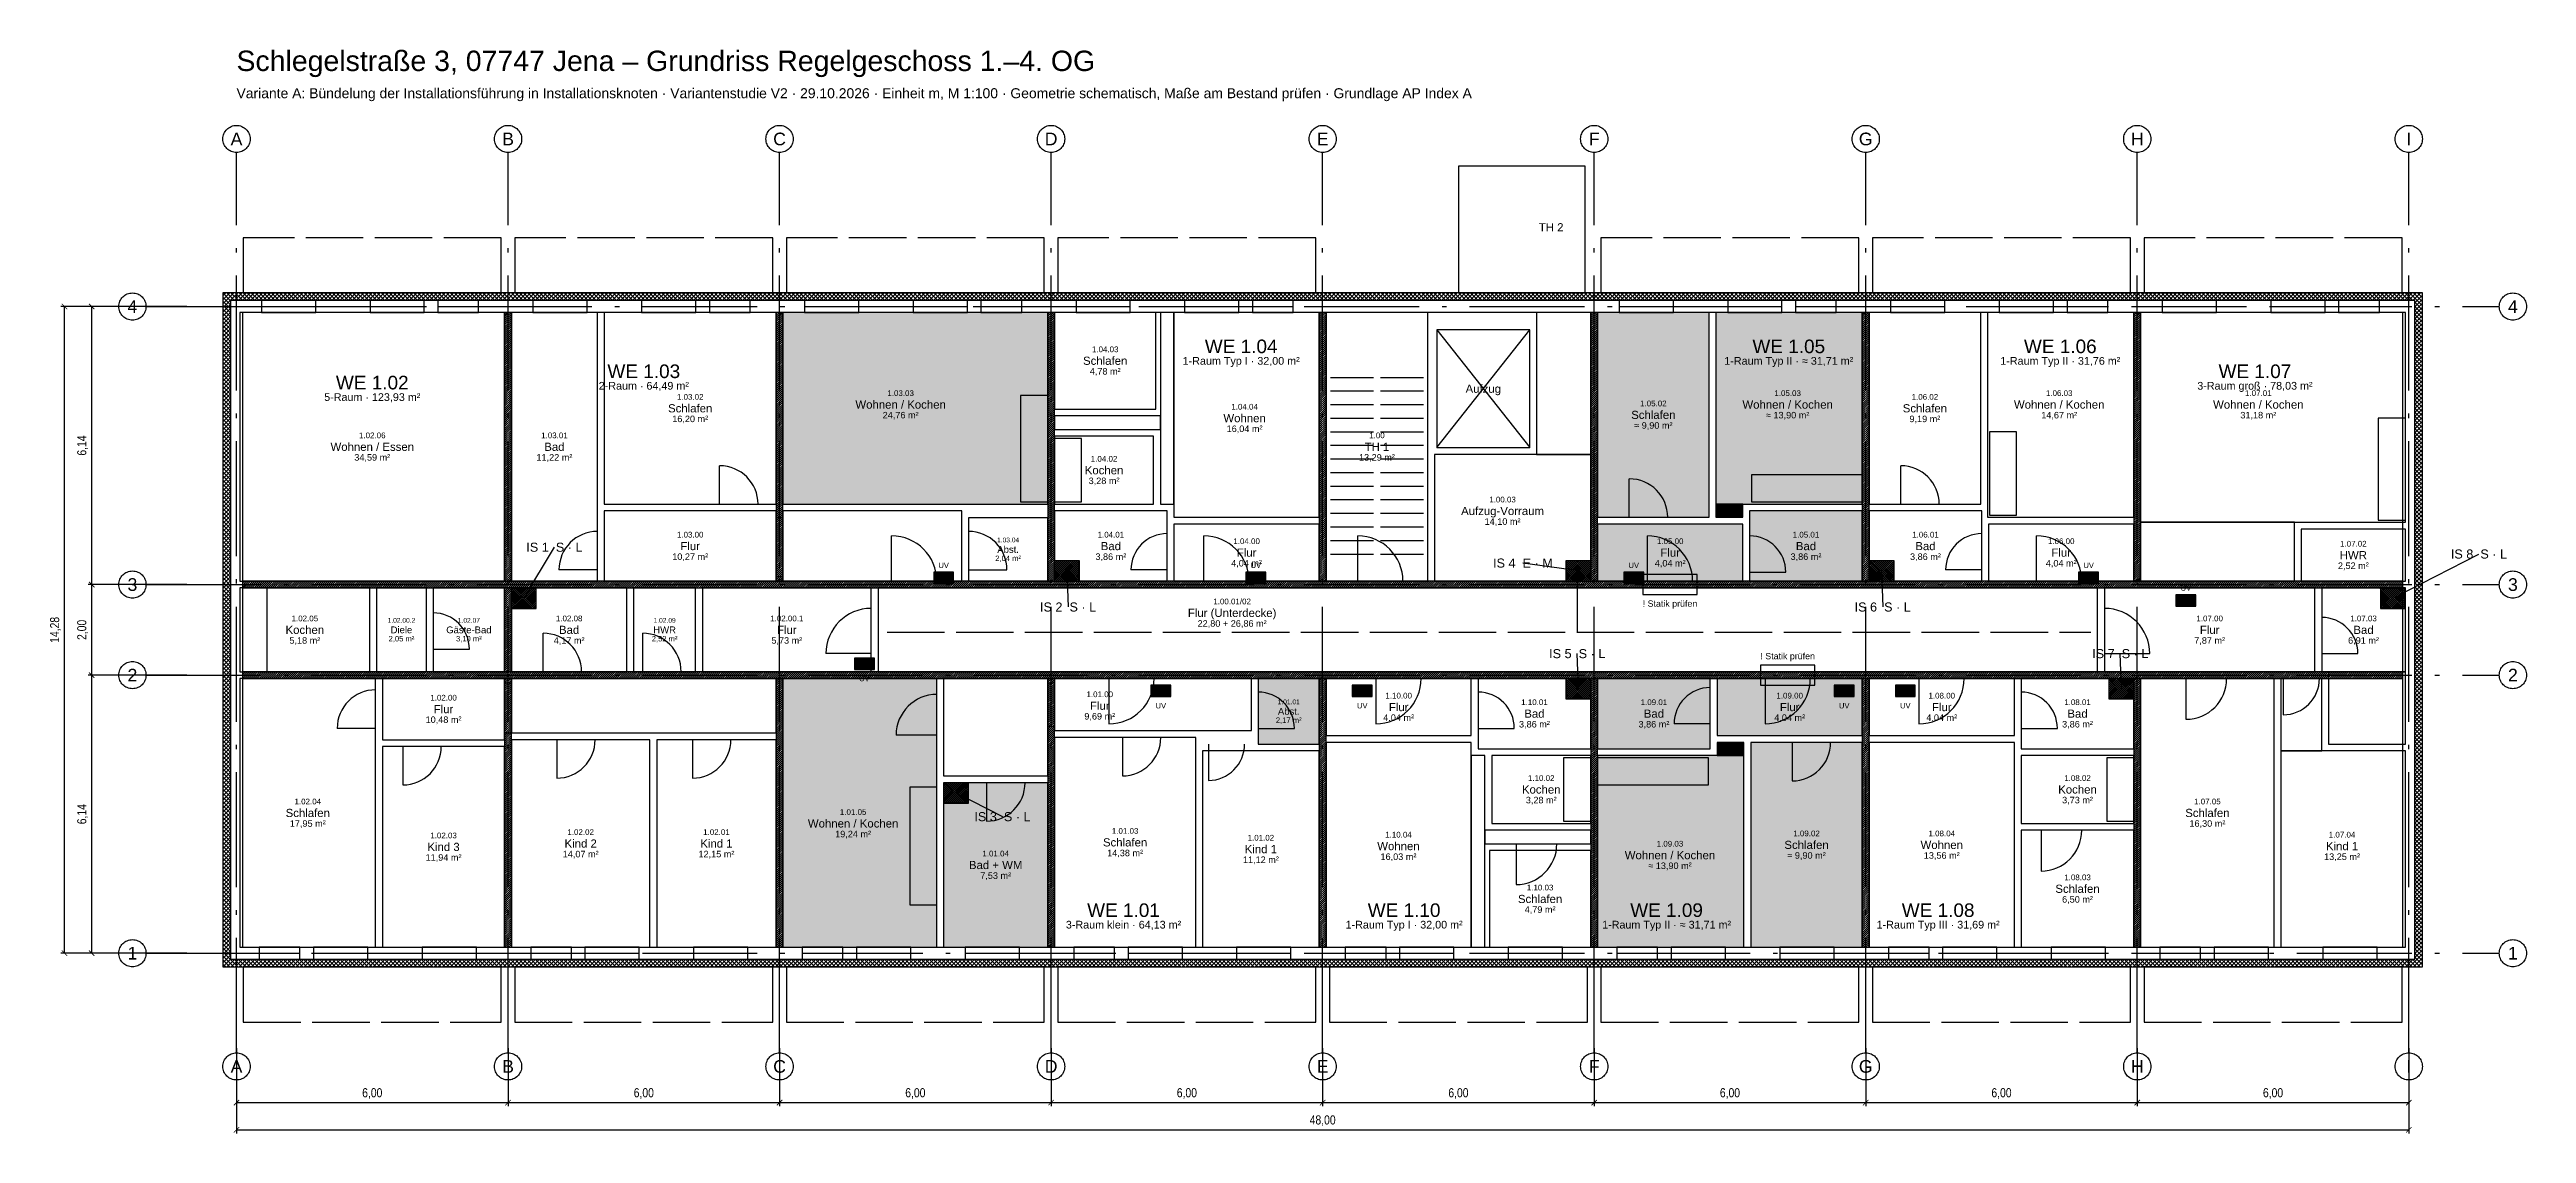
# Model space of a CAD drawing. Header units: metres. Extents: x -4.1 to 50.6, y -4 to 20.
import ezdxf
from ezdxf.enums import TextEntityAlignment as Align

# ---------------------------------------------------------------- set-up
doc = ezdxf.new("R2010")
doc.units = ezdxf.units.M
doc.linetypes.add('DASHDOT', pattern=[3.556, 2.54, -0.508, 0, -0.508])
doc.linetypes.add('DASHED', pattern=[1.524, 1.27, -0.254])
for name, color, linetype in [('A_ACHSEN', 8, 'DASHDOT'), ('A_AENDERUNG', 2, 'Continuous'), ('A_AUSSENWAND_DAEMMUNG', 9, 'Continuous'), ('A_BALKON', 8, 'DASHED'), ('A_BEMASSUNG', 7, 'Continuous'), ('A_EINRICHTUNG_KUECHE', 8, 'Continuous'), ('A_FENSTER', 7, 'Continuous'), ('A_HINWEIS_STATIK', 1, 'DASHED'), ('A_RAUM', 7, 'Continuous'), ('A_RAUMSTEMPEL', 7, 'Continuous'), ('A_TREPPE_AUFZUG', 7, 'Continuous'), ('A_TUER', 7, 'Continuous'), ('A_WAND_BESTAND', 7, 'Continuous'), ('A_WAND_BESTAND_SCHRAFFUR', 8, 'Continuous'), ('A_WE_BEZEICHNUNG', 5, 'Continuous'), ('ELT_TRASSE', 5, 'DASHED'), ('ELT_UV', 5, 'Continuous'), ('PLANKOPF', 7, 'Continuous'), ('TGA_SCHACHT', 30, 'Continuous'), ('TGA_SCHACHT_BEZ', 30, 'Continuous')]:
    doc.layers.add(name, color=color, linetype=linetype)
doc.styles.add('OpenSansCondensed-Light', font='OpenSansCondensed-Light.ttf')
doc.styles.add('PLAN', font='arial.ttf')
doc.dimstyles.new('EZDXF', dxfattribs={"dimtxt": 0.25, "dimasz": 0.175, "dimexe": 0.375, "dimexo": 0.125, "dimgap": 0.1, "dimtad": 1, "dimlfac": 100, "dimzin": 12, "dimdsep": 46, "dimtxsty": 'OpenSansCondensed-Light', "dimblk": 'ARCHTICK', "dimcen": 2.5, "dimazin": 3, "dimtfac": 0.5, "dimtmove": 2, "dimatfit": 3})

# ---------------------------------------------------------------- blocks, each defined once
blk = doc.blocks.new('_ARCHTICK')
at = {"color": 0, "linetype": 'BYBLOCK', "const_width": 0.15}
blk.add_lwpolyline([(-0.5, -0.5), (0.5, 0.5)], dxfattribs=at)

msp = doc.modelspace()

# ---------------------------------------------------------------- hatches: boundary and pattern name
at = {"layer": 'A_AENDERUNG', "true_color": 0xfff3b8}
for points in [[(12.075, 9.915), (17.925, 9.915), (17.925, 14.15), (12.075, 14.15)], [(30.075, 9.625), (32.54, 9.625), (32.54, 14.15), (30.075, 14.15)], [(32.69, 9.915), (35.925, 9.915), (35.925, 14.15), (32.69, 14.15)], [(32.69, 9.625), (33.285, 9.625), (33.285, 9.915), (32.69, 9.915)], [(30.075, 8.215), (33.285, 8.215), (33.285, 9.475), (30.075, 9.475)], [(33.435, 8.215), (35.925, 8.215), (35.925, 9.765), (33.435, 9.765)], [(12.075, 0.13), (15.475, 0.13), (15.475, 6.065), (12.075, 6.065)], [(22.575, 4.615), (23.925, 4.615), (23.925, 6.065), (22.575, 6.065)], [(30.075, 4.515), (32.565, 4.515), (32.565, 6.065), (30.075, 6.065)], [(32.715, 4.805), (35.925, 4.805), (35.925, 6.065), (32.715, 6.065)], [(32.715, 4.365), (33.31, 4.365), (33.31, 4.655), (32.715, 4.655)], [(33.46, 0.13), (35.925, 0.13), (35.925, 4.655), (33.46, 4.655)], [(30.075, 0.13), (33.31, 0.13), (33.31, 4.365), (30.075, 4.365)], [(15.625, 0.13), (17.925, 0.13), (17.925, 3.765), (15.625, 3.765)]]:
    msp.add_hatch(color=256, dxfattribs=at).paths.add_polyline_path(points)
at = {"layer": 'A_AUSSENWAND_DAEMMUNG'}
h = msp.add_hatch(dxfattribs=at)
h.set_pattern_fill('ANSI37', scale=0.02)
h.paths.add_polyline_path([(-0.3, -0.3), (48.3, -0.3), (48.3, 14.58), (-0.3, 14.58)])
h.paths.add_polyline_path([(-0.13, -0.13), (48.13, -0.13), (48.13, 14.41), (-0.13, 14.41)], flags=16)
at = {"layer": 'A_WAND_BESTAND_SCHRAFFUR'}
h = msp.add_hatch(dxfattribs=at)
h.set_pattern_fill('ANSI31', scale=0.01)
h.paths.add_polyline_path([(5.925, 8.215), (6.075, 8.215), (6.075, 14.15), (5.925, 14.15)])
h = msp.add_hatch(dxfattribs=at)
h.set_pattern_fill('ANSI31', scale=0.01)
h.paths.add_polyline_path([(11.925, 8.215), (12.075, 8.215), (12.075, 14.15), (11.925, 14.15)])
h = msp.add_hatch(dxfattribs=at)
h.set_pattern_fill('ANSI31', scale=0.01)
h.paths.add_polyline_path([(17.925, 8.215), (18.075, 8.215), (18.075, 14.15), (17.925, 14.15)])
h = msp.add_hatch(dxfattribs=at)
h.set_pattern_fill('ANSI31', scale=0.01)
h.paths.add_polyline_path([(23.925, 8.215), (24.075, 8.215), (24.075, 14.15), (23.925, 14.15)])
h = msp.add_hatch(dxfattribs=at)
h.set_pattern_fill('ANSI31', scale=0.01)
h.paths.add_polyline_path([(29.925, 8.215), (30.075, 8.215), (30.075, 14.15), (29.925, 14.15)])
h = msp.add_hatch(dxfattribs=at)
h.set_pattern_fill('ANSI31', scale=0.01)
h.paths.add_polyline_path([(35.925, 8.215), (36.075, 8.215), (36.075, 14.15), (35.925, 14.15)])
h = msp.add_hatch(dxfattribs=at)
h.set_pattern_fill('ANSI31', scale=0.01)
h.paths.add_polyline_path([(41.925, 8.215), (42.075, 8.215), (42.075, 14.15), (41.925, 14.15)])
h = msp.add_hatch(dxfattribs=at)
h.set_pattern_fill('ANSI31', scale=0.01)
h.paths.add_polyline_path([(0.13, 8.065), (47.87, 8.065), (47.87, 8.215), (0.13, 8.215)])
h = msp.add_hatch(dxfattribs=at)
h.set_pattern_fill('ANSI31', scale=0.01)
h.paths.add_polyline_path([(5.925, 6.215), (6.075, 6.215), (6.075, 8.065), (5.925, 8.065)])
h = msp.add_hatch(dxfattribs=at)
h.set_pattern_fill('ANSI31', scale=0.01)
h.paths.add_polyline_path([(0.13, 6.065), (47.87, 6.065), (47.87, 6.215), (0.13, 6.215)])
h = msp.add_hatch(dxfattribs=at)
h.set_pattern_fill('ANSI31', scale=0.01)
h.paths.add_polyline_path([(5.925, 0.13), (6.075, 0.13), (6.075, 6.065), (5.925, 6.065)])
h = msp.add_hatch(dxfattribs=at)
h.set_pattern_fill('ANSI31', scale=0.01)
h.paths.add_polyline_path([(11.925, 0.13), (12.075, 0.13), (12.075, 6.065), (11.925, 6.065)])
h = msp.add_hatch(dxfattribs=at)
h.set_pattern_fill('ANSI31', scale=0.01)
h.paths.add_polyline_path([(17.925, 0.13), (18.075, 0.13), (18.075, 6.065), (17.925, 6.065)])
h = msp.add_hatch(dxfattribs=at)
h.set_pattern_fill('ANSI31', scale=0.01)
h.paths.add_polyline_path([(23.925, 0.13), (24.075, 0.13), (24.075, 6.065), (23.925, 6.065)])
h = msp.add_hatch(dxfattribs=at)
h.set_pattern_fill('ANSI31', scale=0.01)
h.paths.add_polyline_path([(29.925, 0.13), (30.075, 0.13), (30.075, 6.065), (29.925, 6.065)])
h = msp.add_hatch(dxfattribs=at)
h.set_pattern_fill('ANSI31', scale=0.01)
h.paths.add_polyline_path([(35.925, 0.13), (36.075, 0.13), (36.075, 6.065), (35.925, 6.065)])
h = msp.add_hatch(dxfattribs=at)
h.set_pattern_fill('ANSI31', scale=0.01)
h.paths.add_polyline_path([(41.925, 0.13), (42.075, 0.13), (42.075, 6.065), (41.925, 6.065)])
at = {"layer": 'ELT_UV'}
for points in [[(15.405, 8.165), (15.845, 8.165), (15.845, 8.415), (15.405, 8.415)], [(22.305, 8.165), (22.745, 8.165), (22.745, 8.415), (22.305, 8.415)], [(30.655, 8.165), (31.095, 8.165), (31.095, 8.415), (30.655, 8.415)], [(40.705, 8.165), (41.145, 8.165), (41.145, 8.415), (40.705, 8.415)], [(42.855, 7.665), (43.295, 7.665), (43.295, 7.915), (42.855, 7.915)], [(13.655, 6.265), (14.095, 6.265), (14.095, 6.515), (13.655, 6.515)], [(20.205, 5.665), (20.645, 5.665), (20.645, 5.915), (20.205, 5.915)], [(24.655, 5.665), (25.095, 5.665), (25.095, 5.915), (24.655, 5.915)], [(35.305, 5.665), (35.745, 5.665), (35.745, 5.915), (35.305, 5.915)], [(36.655, 5.665), (37.095, 5.665), (37.095, 5.915), (36.655, 5.915)]]:
    msp.add_hatch(color=5, dxfattribs=at).paths.add_polyline_path(points)
at = {"layer": 'TGA_SCHACHT'}
h = msp.add_hatch(dxfattribs=at)
h.set_pattern_fill('ANSI37', scale=0.01)
h.paths.add_polyline_path([(18.075, 8.215), (18.625, 8.215), (18.625, 8.665), (18.075, 8.665)])
h = msp.add_hatch(dxfattribs=at)
h.set_pattern_fill('ANSI37', scale=0.01)
h.paths.add_polyline_path([(29.375, 8.215), (29.925, 8.215), (29.925, 8.665), (29.375, 8.665)])
h = msp.add_hatch(dxfattribs=at)
h.set_pattern_fill('ANSI37', scale=0.01)
h.paths.add_polyline_path([(36.075, 8.215), (36.625, 8.215), (36.625, 8.665), (36.075, 8.665)])
h = msp.add_hatch(dxfattribs=at)
h.set_pattern_fill('ANSI37', scale=0.01)
h.paths.add_polyline_path([(6.075, 7.615), (6.625, 7.615), (6.625, 8.065), (6.075, 8.065)])
h = msp.add_hatch(dxfattribs=at)
h.set_pattern_fill('ANSI37', scale=0.01)
h.paths.add_polyline_path([(47.375, 7.615), (47.925, 7.615), (47.925, 8.065), (47.375, 8.065)])
h = msp.add_hatch(dxfattribs=at)
h.set_pattern_fill('ANSI37', scale=0.01)
h.paths.add_polyline_path([(29.375, 5.615), (29.925, 5.615), (29.925, 6.065), (29.375, 6.065)])
h = msp.add_hatch(dxfattribs=at)
h.set_pattern_fill('ANSI37', scale=0.01)
h.paths.add_polyline_path([(41.375, 5.615), (41.925, 5.615), (41.925, 6.065), (41.375, 6.065)])
h = msp.add_hatch(dxfattribs=at)
h.set_pattern_fill('ANSI37', scale=0.01)
h.paths.add_polyline_path([(15.625, 3.315), (16.175, 3.315), (16.175, 3.765), (15.625, 3.765)])

# ---------------------------------------------------------------- linework, layer by layer
at = {"layer": 'A_ACHSEN'}
for p, q in [((0, -2.2), (0, 17.68)), ((6, -2.2), (6, 17.68)), ((12, -2.2), (12, 17.68)), ((18, -2.2), (18, 17.68)), ((24, -2.2), (24, 17.68)), ((30, -2.2), (30, 17.68)), ((36, -2.2), (36, 17.68)), ((42, -2.2), (42, 17.68)), ((48, -2.2), (48, 17.68)), ((-2, 14.28), (50, 14.28)), ((-2, 8.14), (50, 8.14)), ((-2, 6.14), (50, 6.14)), ((-2, 0), (50, 0))]:
    msp.add_line(p, q, dxfattribs=at)
for centre in [(0, 17.98), (6, 17.98), (12, 17.98), (18, 17.98), (24, 17.98), (30, 17.98), (36, 17.98), (42, 17.98), (48, 17.98), (-2.3, 14.28), (50.3, 14.28), (-2.3, 8.14), (50.3, 8.14), (-2.3, 6.14), (50.3, 6.14), (-2.3, 0), (50.3, 0), (0, -2.5), (6, -2.5), (12, -2.5), (18, -2.5), (24, -2.5), (30, -2.5), (36, -2.5), (42, -2.5), (48, -2.5)]:
    msp.add_circle(centre, 0.3, dxfattribs=at)
at = {"layer": 'A_AUSSENWAND_DAEMMUNG'}
msp.add_lwpolyline([(-0.3, -0.3), (48.3, -0.3), (48.3, 14.58), (-0.3, 14.58)], close=True, dxfattribs=at)
at = {"layer": 'A_BALKON'}
for points in [[(0.15, 14.58), (5.85, 14.58), (5.85, 15.8), (0.15, 15.8)], [(6.15, 14.58), (11.85, 14.58), (11.85, 15.8), (6.15, 15.8)], [(12.15, 14.58), (17.85, 14.58), (17.85, 15.8), (12.15, 15.8)], [(18.15, 14.58), (23.85, 14.58), (23.85, 15.8), (18.15, 15.8)], [(30.15, 14.58), (35.85, 14.58), (35.85, 15.8), (30.15, 15.8)], [(36.15, 14.58), (41.85, 14.58), (41.85, 15.8), (36.15, 15.8)], [(42.15, 14.58), (47.85, 14.58), (47.85, 15.8), (42.15, 15.8)], [(0.15, -1.52), (5.85, -1.52), (5.85, -0.3), (0.15, -0.3)], [(6.15, -1.52), (11.85, -1.52), (11.85, -0.3), (6.15, -0.3)], [(12.15, -1.52), (17.85, -1.52), (17.85, -0.3), (12.15, -0.3)], [(18.15, -1.52), (23.85, -1.52), (23.85, -0.3), (18.15, -0.3)], [(24.15, -1.52), (29.85, -1.52), (29.85, -0.3), (24.15, -0.3)], [(30.15, -1.52), (35.85, -1.52), (35.85, -0.3), (30.15, -0.3)], [(36.15, -1.52), (41.85, -1.52), (41.85, -0.3), (36.15, -0.3)], [(42.15, -1.52), (47.85, -1.52), (47.85, -0.3), (42.15, -0.3)]]:
    msp.add_lwpolyline(points, close=True, dxfattribs=at)
at = {"layer": 'A_EINRICHTUNG_KUECHE'}
for points in [[(17.325, 9.965), (17.925, 9.965), (17.925, 12.315), (17.325, 12.315)], [(38.735, 9.675), (39.335, 9.675), (39.335, 11.515), (38.735, 11.515)], [(47.325, 9.565), (47.925, 9.565), (47.925, 11.815), (47.325, 11.815)], [(18.075, 9.965), (18.675, 9.965), (18.675, 11.365), (18.075, 11.365)], [(33.475, 9.965), (35.925, 9.965), (35.925, 10.565), (33.475, 10.565)], [(0.075, 6.215), (0.675, 6.215), (0.675, 8.065), (0.075, 8.065)], [(29.325, 2.915), (29.925, 2.915), (29.925, 4.315), (29.325, 4.315)], [(30.075, 3.715), (32.525, 3.715), (32.525, 4.315), (30.075, 4.315)], [(41.325, 2.915), (41.925, 2.915), (41.925, 4.315), (41.325, 4.315)], [(14.875, 1.065), (15.475, 1.065), (15.475, 3.665), (14.875, 3.665)]]:
    msp.add_lwpolyline(points, close=True, dxfattribs=at)
at = {"layer": 'A_FENSTER'}
for p, q in [((0.55, 14.28), (1.75, 14.28)), ((2.95, 14.28), (4.15, 14.28)), ((4.45, 14.28), (5.35, 14.28)), ((6.55, 14.28), (7.75, 14.28)), ((8.95, 14.28), (10.15, 14.28)), ((10.45, 14.28), (11.35, 14.28)), ((12.55, 14.28), (13.75, 14.28)), ((14.95, 14.28), (16.15, 14.28)), ((16.45, 14.28), (17.35, 14.28)), ((18.55, 14.28), (19.75, 14.28)), ((20.95, 14.28), (22.15, 14.28)), ((22.45, 14.28), (23.35, 14.28)), ((30.55, 14.28), (31.75, 14.28)), ((32.95, 14.28), (34.15, 14.28)), ((34.45, 14.28), (35.35, 14.28)), ((36.55, 14.28), (37.75, 14.28)), ((38.95, 14.28), (40.15, 14.28)), ((40.45, 14.28), (41.35, 14.28)), ((42.55, 14.28), (43.75, 14.28)), ((44.95, 14.28), (46.15, 14.28)), ((46.45, 14.28), (47.35, 14.28)), ((0.5, 0), (1.4, 0)), ((1.7, 0), (2.9, 0)), ((4.1, 0), (5.3, 0)), ((6.5, 0), (7.4, 0)), ((7.7, 0), (8.9, 0)), ((10.1, 0), (11.3, 0)), ((12.5, 0), (13.4, 0)), ((13.7, 0), (14.9, 0)), ((16.1, 0), (17.3, 0)), ((18.5, 0), (19.4, 0)), ((19.7, 0), (20.9, 0)), ((22.1, 0), (23.3, 0)), ((24.5, 0), (25.4, 0)), ((25.7, 0), (26.9, 0)), ((28.1, 0), (29.3, 0)), ((30.5, 0), (31.4, 0)), ((31.7, 0), (32.9, 0)), ((34.1, 0), (35.3, 0)), ((36.5, 0), (37.4, 0)), ((37.7, 0), (38.9, 0)), ((40.1, 0), (41.3, 0)), ((42.5, 0), (43.4, 0)), ((43.7, 0), (44.9, 0)), ((46.1, 0), (47.3, 0))]:
    msp.add_line(p, q, dxfattribs=at)
for points in [[(0.55, 14.15), (1.75, 14.15), (1.75, 14.41), (0.55, 14.41)], [(2.95, 14.15), (4.15, 14.15), (4.15, 14.41), (2.95, 14.41)], [(4.45, 14.15), (5.35, 14.15), (5.35, 14.41), (4.45, 14.41)], [(6.55, 14.15), (7.75, 14.15), (7.75, 14.41), (6.55, 14.41)], [(8.95, 14.15), (10.15, 14.15), (10.15, 14.41), (8.95, 14.41)], [(10.45, 14.15), (11.35, 14.15), (11.35, 14.41), (10.45, 14.41)], [(12.55, 14.15), (13.75, 14.15), (13.75, 14.41), (12.55, 14.41)], [(14.95, 14.15), (16.15, 14.15), (16.15, 14.41), (14.95, 14.41)], [(16.45, 14.15), (17.35, 14.15), (17.35, 14.41), (16.45, 14.41)], [(18.55, 14.15), (19.75, 14.15), (19.75, 14.41), (18.55, 14.41)], [(20.95, 14.15), (22.15, 14.15), (22.15, 14.41), (20.95, 14.41)], [(22.45, 14.15), (23.35, 14.15), (23.35, 14.41), (22.45, 14.41)], [(30.55, 14.15), (31.75, 14.15), (31.75, 14.41), (30.55, 14.41)], [(32.95, 14.15), (34.15, 14.15), (34.15, 14.41), (32.95, 14.41)], [(34.45, 14.15), (35.35, 14.15), (35.35, 14.41), (34.45, 14.41)], [(36.55, 14.15), (37.75, 14.15), (37.75, 14.41), (36.55, 14.41)], [(38.95, 14.15), (40.15, 14.15), (40.15, 14.41), (38.95, 14.41)], [(40.45, 14.15), (41.35, 14.15), (41.35, 14.41), (40.45, 14.41)], [(42.55, 14.15), (43.75, 14.15), (43.75, 14.41), (42.55, 14.41)], [(44.95, 14.15), (46.15, 14.15), (46.15, 14.41), (44.95, 14.41)], [(46.45, 14.15), (47.35, 14.15), (47.35, 14.41), (46.45, 14.41)], [(0.5, -0.13), (1.4, -0.13), (1.4, 0.13), (0.5, 0.13)], [(1.7, -0.13), (2.9, -0.13), (2.9, 0.13), (1.7, 0.13)], [(4.1, -0.13), (5.3, -0.13), (5.3, 0.13), (4.1, 0.13)], [(6.5, -0.13), (7.4, -0.13), (7.4, 0.13), (6.5, 0.13)], [(7.7, -0.13), (8.9, -0.13), (8.9, 0.13), (7.7, 0.13)], [(10.1, -0.13), (11.3, -0.13), (11.3, 0.13), (10.1, 0.13)], [(12.5, -0.13), (13.4, -0.13), (13.4, 0.13), (12.5, 0.13)], [(13.7, -0.13), (14.9, -0.13), (14.9, 0.13), (13.7, 0.13)], [(16.1, -0.13), (17.3, -0.13), (17.3, 0.13), (16.1, 0.13)], [(18.5, -0.13), (19.4, -0.13), (19.4, 0.13), (18.5, 0.13)], [(19.7, -0.13), (20.9, -0.13), (20.9, 0.13), (19.7, 0.13)], [(22.1, -0.13), (23.3, -0.13), (23.3, 0.13), (22.1, 0.13)], [(24.5, -0.13), (25.4, -0.13), (25.4, 0.13), (24.5, 0.13)], [(25.7, -0.13), (26.9, -0.13), (26.9, 0.13), (25.7, 0.13)], [(28.1, -0.13), (29.3, -0.13), (29.3, 0.13), (28.1, 0.13)], [(30.5, -0.13), (31.4, -0.13), (31.4, 0.13), (30.5, 0.13)], [(31.7, -0.13), (32.9, -0.13), (32.9, 0.13), (31.7, 0.13)], [(34.1, -0.13), (35.3, -0.13), (35.3, 0.13), (34.1, 0.13)], [(36.5, -0.13), (37.4, -0.13), (37.4, 0.13), (36.5, 0.13)], [(37.7, -0.13), (38.9, -0.13), (38.9, 0.13), (37.7, 0.13)], [(40.1, -0.13), (41.3, -0.13), (41.3, 0.13), (40.1, 0.13)], [(42.5, -0.13), (43.4, -0.13), (43.4, 0.13), (42.5, 0.13)], [(43.7, -0.13), (44.9, -0.13), (44.9, 0.13), (43.7, 0.13)], [(46.1, -0.13), (47.3, -0.13), (47.3, 0.13), (46.1, 0.13)]]:
    msp.add_lwpolyline(points, close=True, dxfattribs=at)
at = {"layer": 'A_HINWEIS_STATIK'}
for points in [[(31.075, 7.92), (32.275, 7.92), (32.275, 8.36), (31.075, 8.36)], [(33.675, 5.92), (34.875, 5.92), (34.875, 6.36), (33.675, 6.36)]]:
    msp.add_lwpolyline(points, close=True, dxfattribs=at)
at = {"layer": 'A_RAUM'}
for points in [[(0.075, 8.215), (5.925, 8.215), (5.925, 14.15), (0.075, 14.15)], [(6.075, 8.215), (7.975, 8.215), (7.975, 14.15), (6.075, 14.15)], [(8.125, 9.915), (11.925, 9.915), (11.925, 14.15), (8.125, 14.15)], [(12.075, 9.915), (17.925, 9.915), (17.925, 14.15), (12.075, 14.15)], [(18.075, 12.015), (20.315, 12.015), (20.315, 14.15), (18.075, 14.15)], [(20.415, 9.915), (20.715, 9.915), (20.715, 14.15), (20.415, 14.15)], [(20.715, 9.625), (23.925, 9.625), (23.925, 14.15), (20.715, 14.15)], [(24.075, 8.215), (26.325, 8.215), (26.325, 14.15), (24.075, 14.15)], [(26.525, 11.165), (28.575, 11.165), (28.575, 13.765), (26.525, 13.765)], [(28.725, 11.015), (29.925, 11.015), (29.925, 14.15), (28.725, 14.15)], [(30.075, 9.625), (32.54, 9.625), (32.54, 14.15), (30.075, 14.15)], [(32.69, 9.915), (35.925, 9.915), (35.925, 14.15), (32.69, 14.15)], [(36.075, 9.915), (38.54, 9.915), (38.54, 14.15), (36.075, 14.15)], [(38.69, 9.625), (41.925, 9.625), (41.925, 14.15), (38.69, 14.15)], [(42.075, 9.515), (47.925, 9.515), (47.925, 14.15), (42.075, 14.15)], [(18.075, 11.565), (20.415, 11.565), (20.415, 11.865), (18.075, 11.865)], [(18.075, 9.915), (20.265, 9.915), (20.265, 11.415), (18.075, 11.415)], [(26.475, 8.215), (29.925, 8.215), (29.925, 11.015), (26.475, 11.015)], [(32.69, 9.625), (33.285, 9.625), (33.285, 9.915), (32.69, 9.915)], [(8.125, 8.215), (11.925, 8.215), (11.925, 9.765), (8.125, 9.765)], [(11.925, 8.315), (12.075, 8.315), (12.075, 9.615), (11.925, 9.615)], [(12.075, 8.215), (16.025, 8.215), (16.025, 9.765), (12.075, 9.765)], [(16.175, 8.215), (17.925, 8.215), (17.925, 9.615), (16.175, 9.615)], [(18.075, 8.215), (20.565, 8.215), (20.565, 9.765), (18.075, 9.765)], [(20.715, 8.215), (23.925, 8.215), (23.925, 9.475), (20.715, 9.475)], [(30.075, 8.215), (33.285, 8.215), (33.285, 9.475), (30.075, 9.475)], [(33.435, 8.215), (35.925, 8.215), (35.925, 9.765), (33.435, 9.765)], [(36.075, 8.215), (38.565, 8.215), (38.565, 9.765), (36.075, 9.765)], [(38.715, 8.215), (41.925, 8.215), (41.925, 9.475), (38.715, 9.475)], [(42.075, 8.215), (45.475, 8.215), (45.475, 9.515), (42.075, 9.515)], [(45.625, 8.215), (47.925, 8.215), (47.925, 9.365), (45.625, 9.365)], [(0.075, 6.215), (2.945, 6.215), (2.945, 8.065), (0.075, 8.065)], [(3.095, 6.215), (4.195, 6.215), (4.195, 8.065), (3.095, 8.065)], [(4.345, 6.215), (5.925, 6.215), (5.925, 8.065), (4.345, 8.065)], [(6.075, 6.215), (8.625, 6.215), (8.625, 8.065), (6.075, 8.065)], [(8.775, 6.215), (10.145, 6.215), (10.145, 8.065), (8.775, 8.065)], [(10.295, 6.215), (14.025, 6.215), (14.025, 8.065), (10.295, 8.065)], [(14.175, 6.215), (41.125, 6.215), (41.125, 8.065), (14.175, 8.065)], [(41.275, 6.215), (45.925, 6.215), (45.925, 8.065), (41.275, 8.065)], [(46.075, 6.215), (47.925, 6.215), (47.925, 8.065), (46.075, 8.065)], [(0.075, 0.13), (3.075, 0.13), (3.075, 6.065), (0.075, 6.065)], [(3.225, 4.715), (5.925, 4.715), (5.925, 6.065), (3.225, 6.065)], [(6.075, 4.865), (11.925, 4.865), (11.925, 6.065), (6.075, 6.065)], [(12.075, 0.13), (15.475, 0.13), (15.475, 6.065), (12.075, 6.065)], [(15.625, 3.915), (17.925, 3.915), (17.925, 6.065), (15.625, 6.065)], [(18.075, 4.915), (22.425, 4.915), (22.425, 6.065), (18.075, 6.065)], [(22.575, 4.615), (23.925, 4.615), (23.925, 6.065), (22.575, 6.065)], [(24.075, 4.805), (27.285, 4.805), (27.285, 6.065), (24.075, 6.065)], [(27.435, 4.515), (29.925, 4.515), (29.925, 6.065), (27.435, 6.065)], [(30.075, 4.515), (32.565, 4.515), (32.565, 6.065), (30.075, 6.065)], [(32.715, 4.805), (35.925, 4.805), (35.925, 6.065), (32.715, 6.065)], [(36.075, 4.805), (39.285, 4.805), (39.285, 6.065), (36.075, 6.065)], [(39.435, 4.515), (41.925, 4.515), (41.925, 6.065), (39.435, 6.065)], [(42.075, 0.13), (45.025, 0.13), (45.025, 6.065), (42.075, 6.065)], [(45.175, 4.465), (46.075, 4.465), (46.075, 6.065), (45.175, 6.065)], [(46.225, 4.615), (47.925, 4.615), (47.925, 6.215), (46.225, 6.215)], [(5.925, 4.865), (6.075, 4.865), (6.075, 5.965), (5.925, 5.965)], [(17.925, 5.015), (18.075, 5.015), (18.075, 5.965), (17.925, 5.965)], [(3.225, 0.13), (5.925, 0.13), (5.925, 4.565), (3.225, 4.565)], [(6.075, 0.13), (9.135, 0.13), (9.135, 4.715), (6.075, 4.715)], [(9.285, 0.13), (11.925, 0.13), (11.925, 4.715), (9.285, 4.715)], [(18.075, 0.13), (21.195, 0.13), (21.195, 4.765), (18.075, 4.765)], [(21.345, 0.13), (23.925, 0.13), (23.925, 4.465), (21.345, 4.465)], [(24.075, 0.13), (27.285, 0.13), (27.285, 4.655), (24.075, 4.655)], [(32.715, 4.365), (33.31, 4.365), (33.31, 4.655), (32.715, 4.655)], [(33.46, 0.13), (35.925, 0.13), (35.925, 4.655), (33.46, 4.655)], [(36.075, 0.13), (39.285, 0.13), (39.285, 4.655), (36.075, 4.655)], [(45.175, 0.13), (47.925, 0.13), (47.925, 4.465), (45.175, 4.465)], [(27.285, 0.13), (27.585, 0.13), (27.585, 4.365), (27.285, 4.365)], [(27.735, 2.865), (29.925, 2.865), (29.925, 4.365), (27.735, 4.365)], [(30.075, 0.13), (33.31, 0.13), (33.31, 4.365), (30.075, 4.365)], [(39.435, 2.865), (41.925, 2.865), (41.925, 4.365), (39.435, 4.365)], [(15.625, 0.13), (17.925, 0.13), (17.925, 3.765), (15.625, 3.765)], [(27.585, 2.415), (29.925, 2.415), (29.925, 2.715), (27.585, 2.715)], [(27.685, 0.13), (29.925, 0.13), (29.925, 2.265), (27.685, 2.265)], [(39.435, 0.13), (41.925, 0.13), (41.925, 2.715), (39.435, 2.715)]]:
    msp.add_lwpolyline(points, close=True, dxfattribs=at)
at = {"layer": 'A_TREPPE_AUFZUG'}
for p, q in [((26.525, 11.165), (28.575, 13.765)), ((26.525, 13.765), (28.575, 11.165)), ((24.175, 12.715), (25.125, 12.715)), ((25.275, 12.715), (26.225, 12.715)), ((24.175, 12.415), (25.125, 12.415)), ((24.175, 12.115), (25.125, 12.115)), ((25.275, 12.415), (26.225, 12.415)), ((25.275, 12.115), (26.225, 12.115)), ((24.175, 11.815), (25.125, 11.815)), ((24.175, 11.515), (25.125, 11.515)), ((25.275, 11.815), (26.225, 11.815)), ((25.275, 11.515), (26.225, 11.515)), ((24.175, 11.215), (25.125, 11.215)), ((25.275, 11.215), (26.225, 11.215)), ((24.175, 10.915), (25.125, 10.915)), ((24.175, 10.615), (25.125, 10.615)), ((25.275, 10.915), (26.225, 10.915)), ((25.275, 10.615), (26.225, 10.615)), ((24.175, 10.315), (25.125, 10.315)), ((24.175, 10.015), (25.125, 10.015)), ((25.275, 10.315), (26.225, 10.315)), ((25.275, 10.015), (26.225, 10.015)), ((24.175, 9.715), (25.125, 9.715)), ((24.175, 9.415), (25.125, 9.415)), ((25.275, 9.715), (26.225, 9.715)), ((25.275, 9.415), (26.225, 9.415)), ((24.175, 9.115), (25.125, 9.115)), ((24.175, 8.815), (25.125, 8.815)), ((25.275, 9.115), (26.225, 9.115)), ((25.275, 8.815), (26.225, 8.815))]:
    msp.add_line(p, q, dxfattribs=at)
msp.add_lwpolyline([(27, 14.58), (29.8, 14.58), (29.8, 17.38), (27, 17.38)], close=True, dxfattribs=at)
at = {"layer": 'A_TUER'}
for p, q in [((10.675, 9.915), (10.675, 10.765)), ((30.775, 9.625), (30.775, 10.475)), ((36.775, 9.915), (36.775, 10.765)), ((14.475, 8.215), (14.475, 9.215)), ((21.375, 8.215), (21.375, 9.215)), ((24.775, 8.215), (24.775, 9.215)), ((31.175, 8.215), (31.175, 9.215)), ((39.775, 8.215), (39.775, 9.215)), ((7.975, 8.465), (7.125, 8.465)), ((16.175, 8.465), (17.025, 8.465)), ((20.565, 8.465), (19.765, 8.465)), ((33.435, 8.415), (34.235, 8.415)), ((38.565, 8.465), (37.765, 8.465)), ((4.345, 6.715), (5.145, 6.715)), ((6.775, 6.215), (6.775, 7.065)), ((8.975, 6.215), (8.975, 7.065)), ((14.025, 6.615), (13.025, 6.615)), ((41.275, 6.615), (42.275, 6.615)), ((46.075, 6.615), (46.875, 6.615)), ((19.275, 6.065), (19.275, 5.065)), ((25.175, 6.065), (25.175, 5.065)), ((33.775, 6.065), (33.775, 5.065)), ((37.175, 6.065), (37.175, 5.065)), ((43.075, 6.065), (43.075, 5.165)), ((45.225, 6.065), (45.225, 5.265)), ((3.075, 4.965), (2.225, 4.965)), ((22.575, 4.965), (23.375, 4.965)), ((27.435, 4.965), (28.235, 4.965)), ((32.565, 5.065), (31.765, 5.065)), ((39.435, 4.965), (40.235, 4.965)), ((3.675, 4.565), (3.675, 3.715)), ((7.075, 4.715), (7.075, 3.865)), ((10.075, 4.715), (10.075, 3.865)), ((15.475, 4.815), (14.575, 4.815)), ((19.575, 4.765), (19.575, 3.915)), ((21.475, 4.615), (21.475, 3.815)), ((34.375, 4.655), (34.375, 3.805)), ((16.575, 3.765), (16.575, 2.915)), ((28.275, 2.415), (28.275, 1.515)), ((39.875, 2.715), (39.875, 1.815))]:
    msp.add_line(p, q, dxfattribs=at)
for centre, radius, start, end in [((10.675, 9.915), 0.85, 0, 90), ((30.775, 9.625), 0.85, 0, 90), ((36.775, 9.915), 0.85, 0, 90), ((7.975, 8.465), 0.85, 90, 180), ((16.175, 8.465), 0.85, 0, 90), ((14.475, 8.215), 1, 0, 90), ((20.565, 8.465), 0.8, 90, 180), ((21.375, 8.215), 1, 0, 90), ((24.775, 8.215), 1, 0, 90), ((31.175, 8.215), 1, 0, 90), ((33.435, 8.415), 0.8, 0, 90), ((38.565, 8.465), 0.8, 90, 180), ((39.775, 8.215), 1, 0, 90), ((4.345, 6.715), 0.8, 0, 90), ((14.025, 6.615), 1, 90, 180), ((41.275, 6.615), 1, 0, 90), ((46.075, 6.615), 0.8, 0, 90), ((6.775, 6.215), 0.85, 0, 90), ((8.975, 6.215), 0.85, 0, 90), ((19.275, 6.065), 1, 270, 360), ((25.175, 6.065), 1, 270, 360), ((33.775, 6.065), 1, 270, 360), ((37.175, 6.065), 1, 270, 360), ((43.075, 6.065), 0.9, 270, 360), ((45.225, 6.065), 0.8, 270, 360), ((3.075, 4.965), 0.85, 90, 180), ((15.475, 4.815), 0.9, 90, 180), ((22.575, 4.965), 0.8, 0, 90), ((27.435, 4.965), 0.8, 0, 90), ((32.565, 5.065), 0.8, 90, 180), ((39.435, 4.965), 0.8, 0, 90), ((3.675, 4.565), 0.85, 270, 360), ((7.075, 4.715), 0.85, 270, 360), ((10.075, 4.715), 0.85, 270, 360), ((19.575, 4.765), 0.85, 270, 360), ((21.475, 4.615), 0.8, 270, 360), ((34.375, 4.655), 0.85, 270, 360), ((16.575, 3.765), 0.85, 270, 360), ((28.275, 2.415), 0.9, 270, 360), ((39.875, 2.715), 0.9, 270, 360)]:
    msp.add_arc(centre, radius, start, end, dxfattribs=at)
at = {"layer": 'A_WAND_BESTAND'}
for points in [[(-0.13, -0.13), (48.13, -0.13), (48.13, 14.41), (-0.13, 14.41)], [(0.13, 0.13), (47.87, 0.13), (47.87, 14.15), (0.13, 14.15)], [(5.925, 8.215), (6.075, 8.215), (6.075, 14.15), (5.925, 14.15)], [(11.925, 8.215), (12.075, 8.215), (12.075, 14.15), (11.925, 14.15)], [(17.925, 8.215), (18.075, 8.215), (18.075, 14.15), (17.925, 14.15)], [(23.925, 8.215), (24.075, 8.215), (24.075, 14.15), (23.925, 14.15)], [(29.925, 8.215), (30.075, 8.215), (30.075, 14.15), (29.925, 14.15)], [(35.925, 8.215), (36.075, 8.215), (36.075, 14.15), (35.925, 14.15)], [(41.925, 8.215), (42.075, 8.215), (42.075, 14.15), (41.925, 14.15)], [(0.13, 8.065), (47.87, 8.065), (47.87, 8.215), (0.13, 8.215)], [(5.925, 6.215), (6.075, 6.215), (6.075, 8.065), (5.925, 8.065)], [(0.13, 6.065), (47.87, 6.065), (47.87, 6.215), (0.13, 6.215)], [(5.925, 0.13), (6.075, 0.13), (6.075, 6.065), (5.925, 6.065)], [(11.925, 0.13), (12.075, 0.13), (12.075, 6.065), (11.925, 6.065)], [(17.925, 0.13), (18.075, 0.13), (18.075, 6.065), (17.925, 6.065)], [(23.925, 0.13), (24.075, 0.13), (24.075, 6.065), (23.925, 6.065)], [(29.925, 0.13), (30.075, 0.13), (30.075, 6.065), (29.925, 6.065)], [(35.925, 0.13), (36.075, 0.13), (36.075, 6.065), (35.925, 6.065)], [(41.925, 0.13), (42.075, 0.13), (42.075, 6.065), (41.925, 6.065)]]:
    msp.add_lwpolyline(points, close=True, dxfattribs=at)
at = {"layer": 'ELT_TRASSE'}
for p, q in [((29.625, 8.265), (29.625, 7.09)), ((14.375, 7.09), (40.975, 7.09))]:
    msp.add_line(p, q, dxfattribs=at)
at = {"layer": 'ELT_UV'}
for points in [[(15.405, 8.165), (15.845, 8.165), (15.845, 8.415), (15.405, 8.415)], [(22.305, 8.165), (22.745, 8.165), (22.745, 8.415), (22.305, 8.415)], [(30.655, 8.165), (31.095, 8.165), (31.095, 8.415), (30.655, 8.415)], [(40.705, 8.165), (41.145, 8.165), (41.145, 8.415), (40.705, 8.415)], [(42.855, 7.665), (43.295, 7.665), (43.295, 7.915), (42.855, 7.915)], [(13.655, 6.265), (14.095, 6.265), (14.095, 6.515), (13.655, 6.515)], [(20.205, 5.665), (20.645, 5.665), (20.645, 5.915), (20.205, 5.915)], [(24.655, 5.665), (25.095, 5.665), (25.095, 5.915), (24.655, 5.915)], [(35.305, 5.665), (35.745, 5.665), (35.745, 5.915), (35.305, 5.915)], [(36.655, 5.665), (37.095, 5.665), (37.095, 5.915), (36.655, 5.915)]]:
    msp.add_lwpolyline(points, close=True, dxfattribs=at)
at = {"layer": 'TGA_SCHACHT'}
for points in [[(18.075, 8.215), (18.625, 8.215), (18.625, 8.665), (18.075, 8.665)], [(29.375, 8.215), (29.925, 8.215), (29.925, 8.665), (29.375, 8.665)], [(36.075, 8.215), (36.625, 8.215), (36.625, 8.665), (36.075, 8.665)], [(6.075, 7.615), (6.625, 7.615), (6.625, 8.065), (6.075, 8.065)], [(47.375, 7.615), (47.925, 7.615), (47.925, 8.065), (47.375, 8.065)], [(29.375, 5.615), (29.925, 5.615), (29.925, 6.065), (29.375, 6.065)], [(41.375, 5.615), (41.925, 5.615), (41.925, 6.065), (41.375, 6.065)], [(15.625, 3.315), (16.175, 3.315), (16.175, 3.765), (15.625, 3.765)]]:
    msp.add_lwpolyline(points, close=True, dxfattribs=at)
at = {"layer": 'TGA_SCHACHT_BEZ'}
for p, q in [((6.35, 7.84), (7.025, 8.965)), ((47.65, 7.84), (49.55, 8.815)), ((18.35, 8.44), (18.375, 7.645)), ((29.65, 8.44), (28.425, 8.615)), ((36.35, 8.44), (36.375, 7.645)), ((29.65, 5.84), (29.625, 6.615)), ((41.65, 5.84), (41.625, 6.615)), ((15.9, 3.54), (16.925, 3.015))]:
    msp.add_line(p, q, dxfattribs=at)

# ---------------------------------------------------------------- texts
at = {"layer": 'A_ACHSEN', "style": 'PLAN'}
for s, p in [('A', (0, 17.98)), ('B', (6, 17.98)), ('C', (12, 17.98)), ('D', (18, 17.98)), ('E', (24, 17.98)), ('F', (30, 17.98)), ('G', (36, 17.98)), ('H', (42, 17.98)), ('I', (48, 17.98)), ('4', (-2.3, 14.28)), ('4', (50.3, 14.28)), ('3', (-2.3, 8.14)), ('3', (50.3, 8.14)), ('2', (-2.3, 6.14)), ('2', (50.3, 6.14)), ('1', (-2.3, 0)), ('1', (50.3, 0)), ('A', (0, -2.5)), ('B', (6, -2.5)), ('C', (12, -2.5)), ('D', (18, -2.5)), ('E', (24, -2.5)), ('F', (30, -2.5)), ('G', (36, -2.5)), ('H', (42, -2.5)), ('I', (48, -2.5))]:
    msp.add_text(s, height=0.28, dxfattribs=at).set_placement(p, align=Align.MIDDLE_CENTER)
at = {"layer": 'A_HINWEIS_STATIK', "style": 'PLAN'}
for p in [(31.675, 7.72), (34.275, 6.56)]:
    msp.add_text('! Statik prüfen', height=0.14, dxfattribs=at).set_placement(p, align=Align.MIDDLE_CENTER)
at = {"layer": 'A_RAUMSTEMPEL', "style": 'PLAN'}
for s, height, p in [('Schlafen', 0.18, (19.195, 13.0825)), ('1.04.03', 0.126, (19.195, 13.3345)), ('4,78 m²', 0.144, (19.195, 12.8485)), ('Schlafen', 0.18, (10.025, 12.0325)), ('1.03.02', 0.126, (10.025, 12.2845)), ('Wohnen / Kochen', 0.18, (14.675, 12.115)), ('1.03.03', 0.126, (14.675, 12.367)), ('1.04.04', 0.126, (22.275, 12.067)), ('Aufzug', 0.18, (27.55, 12.465)), ('1.05.02', 0.126, (31.3075, 12.1395)), ('Wohnen / Kochen', 0.18, (34.275, 12.115)), ('1.05.03', 0.126, (34.275, 12.367)), ('Schlafen', 0.18, (37.3075, 12.0325)), ('1.06.02', 0.126, (37.3075, 12.2845)), ('Wohnen / Kochen', 0.18, (40.275, 12.115)), ('1.06.03', 0.126, (40.275, 12.367)), ('Wohnen / Kochen', 0.18, (44.675, 12.115)), ('1.07.01', 0.126, (44.675, 12.367)), ('1.02.06', 0.126, (3, 11.4345)), ('1.03.01', 0.126, (7.025, 11.4345)), ('16,20 m²', 0.144, (10.025, 11.7985)), ('24,76 m²', 0.144, (14.675, 11.881)), ('Wohnen', 0.18, (22.275, 11.815)), ('16,04 m²', 0.144, (22.275, 11.581)), ('1.00', 0.126, (25.2, 11.4345)), ('Schlafen', 0.18, (31.3075, 11.8875)), ('≈ 9,90 m²', 0.144, (31.3075, 11.6535)), ('≈ 13,90 m²', 0.144, (34.275, 11.881)), ('9,19 m²', 0.144, (37.3075, 11.7985)), ('14,67 m²', 0.144, (40.275, 11.881)), ('31,18 m²', 0.144, (44.675, 11.881)), ('Wohnen / Essen', 0.18, (3, 11.1825)), ('34,59 m²', 0.144, (3, 10.9485)), ('11,22 m²', 0.144, (7.025, 10.9485)), ('Bad', 0.18, (7.025, 11.1825)), ('1.04.02', 0.126, (19.17, 10.917)), ('13,29 m²', 0.144, (25.2, 10.9485)), ('TH 1', 0.18, (25.2, 11.1825)), ('Kochen', 0.18, (19.17, 10.665)), ('3,28 m²', 0.144, (19.17, 10.431)), ('Aufzug-Vorraum', 0.18, (27.975, 9.765)), ('1.00.03', 0.126, (27.975, 10.017)), ('1.03.00', 0.126, (10.025, 9.242)), ('1.04.01', 0.126, (19.32, 9.242)), ('14,10 m²', 0.144, (27.975, 9.531)), ('1.05.01', 0.126, (34.68, 9.242)), ('1.06.01', 0.126, (37.32, 9.242)), ('10,27 m²', 0.144, (10.025, 8.756)), ('Flur', 0.18, (10.025, 8.99)), ('2,04 m²', 0.12, (17.05, 8.72)), ('Abst.', 0.15, (17.05, 8.915)), ('1.03.04', 0.105, (17.05, 9.125)), ('3,86 m²', 0.144, (19.32, 8.756)), ('Bad', 0.18, (19.32, 8.99)), ('1.04.00', 0.126, (22.32, 9.097)), ('Flur', 0.18, (22.32, 8.845)), ('1.05.00', 0.126, (31.68, 9.097)), ('Flur', 0.18, (31.68, 8.845)), ('3,86 m²', 0.144, (34.68, 8.756)), ('Bad', 0.18, (34.68, 8.99)), ('3,86 m²', 0.144, (37.32, 8.756)), ('Bad', 0.18, (37.32, 8.99)), ('1.06.00', 0.126, (40.32, 9.097)), ('Flur', 0.18, (40.32, 8.845)), ('1.07.02', 0.126, (46.775, 9.042)), ('HWR', 0.18, (46.775, 8.79)), ('4,04 m²', 0.144, (22.32, 8.611)), ('4,04 m²', 0.144, (31.68, 8.611)), ('4,04 m²', 0.144, (40.32, 8.611)), ('2,52 m²', 0.144, (46.775, 8.556)), ('1.00.01/02', 0.126, (22, 7.767)), ('Kochen', 0.18, (1.51, 7.14)), ('1.02.05', 0.126, (1.51, 7.392)), ('1.02.00.2', 0.105, (3.645, 7.35)), ('Diele', 0.15, (3.645, 7.14)), ('Gäste-Bad', 0.15, (5.135, 7.14)), ('1.02.07', 0.105, (5.135, 7.35)), ('1.02.08', 0.126, (7.35, 7.392)), ('Bad', 0.18, (7.35, 7.14)), ('1.02.09', 0.105, (9.46, 7.35)), ('HWR', 0.15, (9.46, 7.14)), ('1.02.00.1', 0.126, (12.16, 7.392)), ('Flur', 0.18, (12.16, 7.14)), ('Flur (Unterdecke)', 0.18, (22, 7.515)), ('22,80 + 26,86 m²', 0.144, (22, 7.281)), ('1.07.00', 0.126, (43.6, 7.392)), ('Flur', 0.18, (43.6, 7.14)), ('1.07.03', 0.126, (47, 7.392)), ('Bad', 0.18, (47, 7.14)), ('5,18 m²', 0.144, (1.51, 6.906)), ('2,05 m²', 0.12, (3.645, 6.945)), ('3,10 m²', 0.12, (5.135, 6.945)), ('4,17 m²', 0.144, (7.35, 6.906)), ('2,52 m²', 0.12, (9.46, 6.945)), ('5,73 m²', 0.144, (12.16, 6.906)), ('7,87 m²', 0.144, (43.6, 6.906)), ('6,91 m²', 0.144, (47, 6.906)), ('1.02.00', 0.126, (4.575, 5.642)), ('Flur', 0.18, (4.575, 5.39)), ('1.01.00', 0.126, (19.075, 5.717)), ('Flur', 0.18, (19.075, 5.465)), ('1.01.01', 0.105, (23.25, 5.55)), ('1.10.00', 0.126, (25.68, 5.687)), ('Flur', 0.18, (25.68, 5.435)), ('1.10.01', 0.126, (28.68, 5.542)), ('1.09.01', 0.126, (31.32, 5.542)), ('1.09.00', 0.126, (34.32, 5.687)), ('Flur', 0.18, (34.32, 5.435)), ('1.08.00', 0.126, (37.68, 5.687)), ('Flur', 0.18, (37.68, 5.435)), ('1.08.01', 0.126, (40.68, 5.542)), ('10,48 m²', 0.144, (4.575, 5.156)), ('9,69 m²', 0.144, (19.075, 5.231)), ('2,17 m²', 0.12, (23.25, 5.145)), ('Abst.', 0.15, (23.25, 5.34)), ('4,04 m²', 0.144, (25.68, 5.201)), ('3,86 m²', 0.144, (28.68, 5.056)), ('Bad', 0.18, (28.68, 5.29)), ('3,86 m²', 0.144, (31.32, 5.056)), ('Bad', 0.18, (31.32, 5.29)), ('4,04 m²', 0.144, (34.32, 5.201)), ('4,04 m²', 0.144, (37.68, 5.201)), ('3,86 m²', 0.144, (40.68, 5.056)), ('Bad', 0.18, (40.68, 5.29)), ('1.10.02', 0.126, (28.83, 3.867)), ('1.08.02', 0.126, (40.68, 3.867)), ('1.02.04', 0.126, (1.575, 3.3495)), ('Kochen', 0.18, (28.83, 3.615)), ('3,28 m²', 0.144, (28.83, 3.381)), ('Kochen', 0.18, (40.68, 3.615)), ('3,73 m²', 0.144, (40.68, 3.381)), ('1.07.05', 0.126, (43.55, 3.3495)), ('Schlafen', 0.18, (1.575, 3.0975)), ('17,95 m²', 0.144, (1.575, 2.8635)), ('1.02.02', 0.126, (7.605, 2.6745)), ('1.02.01', 0.126, (10.605, 2.6745)), ('Wohnen / Kochen', 0.18, (13.625, 2.865)), ('1.01.05', 0.126, (13.625, 3.117)), ('1.01.03', 0.126, (19.635, 2.6995)), ('Schlafen', 0.18, (43.55, 3.0975)), ('16,30 m²', 0.144, (43.55, 2.8635)), ('Kind 3', 0.18, (4.575, 2.3475)), ('1.02.03', 0.126, (4.575, 2.5995)), ('14,07 m²', 0.144, (7.605, 2.1885)), ('Kind 2', 0.18, (7.605, 2.4225)), ('12,15 m²', 0.144, (10.605, 2.1885)), ('Kind 1', 0.18, (10.605, 2.4225)), ('19,24 m²', 0.144, (13.625, 2.631)), ('1.01.04', 0.126, (16.775, 2.1995)), ('Schlafen', 0.18, (19.635, 2.4475)), ('14,38 m²', 0.144, (19.635, 2.2135)), ('Kind 1', 0.18, (22.635, 2.2975)), ('1.01.02', 0.126, (22.635, 2.5495)), ('Wohnen', 0.18, (25.675, 2.365)), ('16,03 m²', 0.144, (25.675, 2.131)), ('1.10.04', 0.126, (25.675, 2.617)), ('Wohnen / Kochen', 0.18, (31.675, 2.165)), ('1.09.03', 0.126, (31.675, 2.417)), ('Schlafen', 0.18, (34.6925, 2.3925)), ('≈ 9,90 m²', 0.144, (34.6925, 2.1585)), ('1.09.02', 0.126, (34.6925, 2.6445)), ('Wohnen', 0.18, (37.68, 2.3925)), ('13,56 m²', 0.144, (37.68, 2.1585)), ('1.08.04', 0.126, (37.68, 2.6445)), ('13,25 m²', 0.144, (46.525, 2.131)), ('Kind 1', 0.18, (46.525, 2.365)), ('1.07.04', 0.126, (46.525, 2.617)), ('11,94 m²', 0.144, (4.575, 2.1135)), ('Bad + WM', 0.18, (16.775, 1.9475)), ('7,53 m²', 0.144, (16.775, 1.7135)), ('11,12 m²', 0.144, (22.635, 2.0635)), ('≈ 13,90 m²', 0.144, (31.675, 1.931)), ('1.08.03', 0.126, (40.68, 1.6745)), ('Schlafen', 0.18, (28.805, 1.1975)), ('1.10.03', 0.126, (28.805, 1.4495)), ('Schlafen', 0.18, (40.68, 1.4225)), ('6,50 m²', 0.144, (40.68, 1.1885)), ('4,79 m²', 0.144, (28.805, 0.9635))]:
    msp.add_text(s, height=height, dxfattribs=at).set_placement(p, align=Align.MIDDLE_CENTER)
at = {"layer": 'A_TREPPE_AUFZUG', "style": 'PLAN'}
msp.add_text('TH 2', height=0.18, dxfattribs=at).set_placement((29.05, 16.03), align=Align.MIDDLE_CENTER)
at = {"layer": 'A_WE_BEZEICHNUNG', "style": 'PLAN'}
for s, height, p in [('1-Raum Typ I · 32,00 m²', 0.17, (22.2, 13.08)), ('WE 1.04', 0.3, (22.2, 13.4)), ('1-Raum Typ II · ≈ 31,71 m²', 0.17, (34.3, 13.08)), ('WE 1.05', 0.3, (34.3, 13.4)), ('1-Raum Typ II · 31,76 m²', 0.17, (40.3, 13.08)), ('WE 1.06', 0.3, (40.3, 13.4)), ('WE 1.02', 0.3, (3, 12.6)), ('2-Raum · 64,49 m²', 0.17, (9, 12.53)), ('WE 1.03', 0.3, (9, 12.85)), ('3-Raum groß · 78,03 m²', 0.17, (44.6, 12.53)), ('WE 1.07', 0.3, (44.6, 12.85)), ('5-Raum · 123,93 m²', 0.17, (3, 12.28)), ('WE 1.01', 0.3, (19.6, 0.95)), ('WE 1.10', 0.3, (25.8, 0.95)), ('WE 1.09', 0.3, (31.6, 0.95)), ('WE 1.08', 0.3, (37.6, 0.95)), ('3-Raum klein · 64,13 m²', 0.17, (19.6, 0.63)), ('1-Raum Typ I · 32,00 m²', 0.17, (25.8, 0.63)), ('1-Raum Typ II · ≈ 31,71 m²', 0.17, (31.6, 0.63)), ('1-Raum Typ III · 31,69 m²', 0.17, (37.6, 0.63))]:
    msp.add_text(s, height=height, dxfattribs=at).set_placement(p, align=Align.MIDDLE_CENTER)
at = {"layer": 'ELT_UV', "style": 'PLAN'}
for p in [(15.625, 8.565), (22.525, 8.565), (30.875, 8.565), (40.925, 8.565), (43.075, 8.065), (13.875, 6.065), (20.425, 5.465), (24.875, 5.465), (35.525, 5.465), (36.875, 5.465)]:
    msp.add_text('UV', height=0.12, dxfattribs=at).set_placement(p, align=Align.MIDDLE_CENTER)
at = {"layer": 'PLANKOPF', "style": 'PLAN'}
for s, height, p in [('Schlegelstraße 3, 07747 Jena – Grundriss Regelgeschoss 1.–4. OG', 0.45, (0, 19.48)), ('Variante A: Bündelung der Installationsführung in Installationsknoten · Variantenstudie V2 · 29.10.2026 · Einheit m, M 1:100 · Geometrie schematisch, Maße am Bestand prüfen · Grundlage AP Index A', 0.22, (0, 18.88))]:
    msp.add_text(s, height=height, dxfattribs=at).set_placement(p)
at = {"layer": 'TGA_SCHACHT_BEZ', "style": 'PLAN'}
for s, p in [('IS 1  S · L', (7.025, 8.965)), ('IS 8  S · L', (49.55, 8.815)), ('IS 4  E · M', (28.425, 8.615)), ('IS 2  S · L', (18.375, 7.645)), ('IS 6  S · L', (36.375, 7.645)), ('IS 5  S · L', (29.625, 6.615)), ('IS 7  S · L', (41.625, 6.615)), ('IS 3  S · L', (16.925, 3.015))]:
    msp.add_text(s, height=0.2, dxfattribs=at).set_placement(p, align=Align.MIDDLE_CENTER)

# ---------------------------------------------------------------- dimensions: what is measured, and where the dimension line sits
at = {"layer": 'A_BEMASSUNG'}
for base, p1, p2 in [((-3.8, 0), (-1, 0), (-1, 14.28)), ((-3.2, 8.14), (-1, 8.14), (-1, 14.28)), ((-3.2, 6.14), (-1, 6.14), (-1, 8.14)), ((-3.2, 0), (-1, 0), (-1, 6.14))]:
    msp.add_linear_dim(base=base, p1=p1, p2=p2, angle=90, dimstyle='EZDXF', override={"dimtxt": 0.2, "dimasz": 0.12, "dimexe": 0.08, "dimexo": 0.1, "dimdec": 2, "dimlfac": 1, "dimzin": 0, "dimdsep": 44}, dxfattribs=at).render()
for base, p1, p2 in [((0, -3.3), (0, -2), (6, -2)), ((0, -3.9), (0, -2), (48, -2)), ((6, -3.3), (6, -2), (12, -2)), ((12, -3.3), (12, -2), (18, -2)), ((18, -3.3), (18, -2), (24, -2)), ((24, -3.3), (24, -2), (30, -2)), ((30, -3.3), (30, -2), (36, -2)), ((36, -3.3), (36, -2), (42, -2)), ((42, -3.3), (42, -2), (48, -2))]:
    msp.add_linear_dim(base=base, p1=p1, p2=p2, dimstyle='EZDXF', override={"dimtxt": 0.2, "dimasz": 0.12, "dimexe": 0.08, "dimexo": 0.1, "dimdec": 2, "dimlfac": 1, "dimzin": 0, "dimdsep": 44}, dxfattribs=at).render()

doc.saveas('drawing.dxf')
